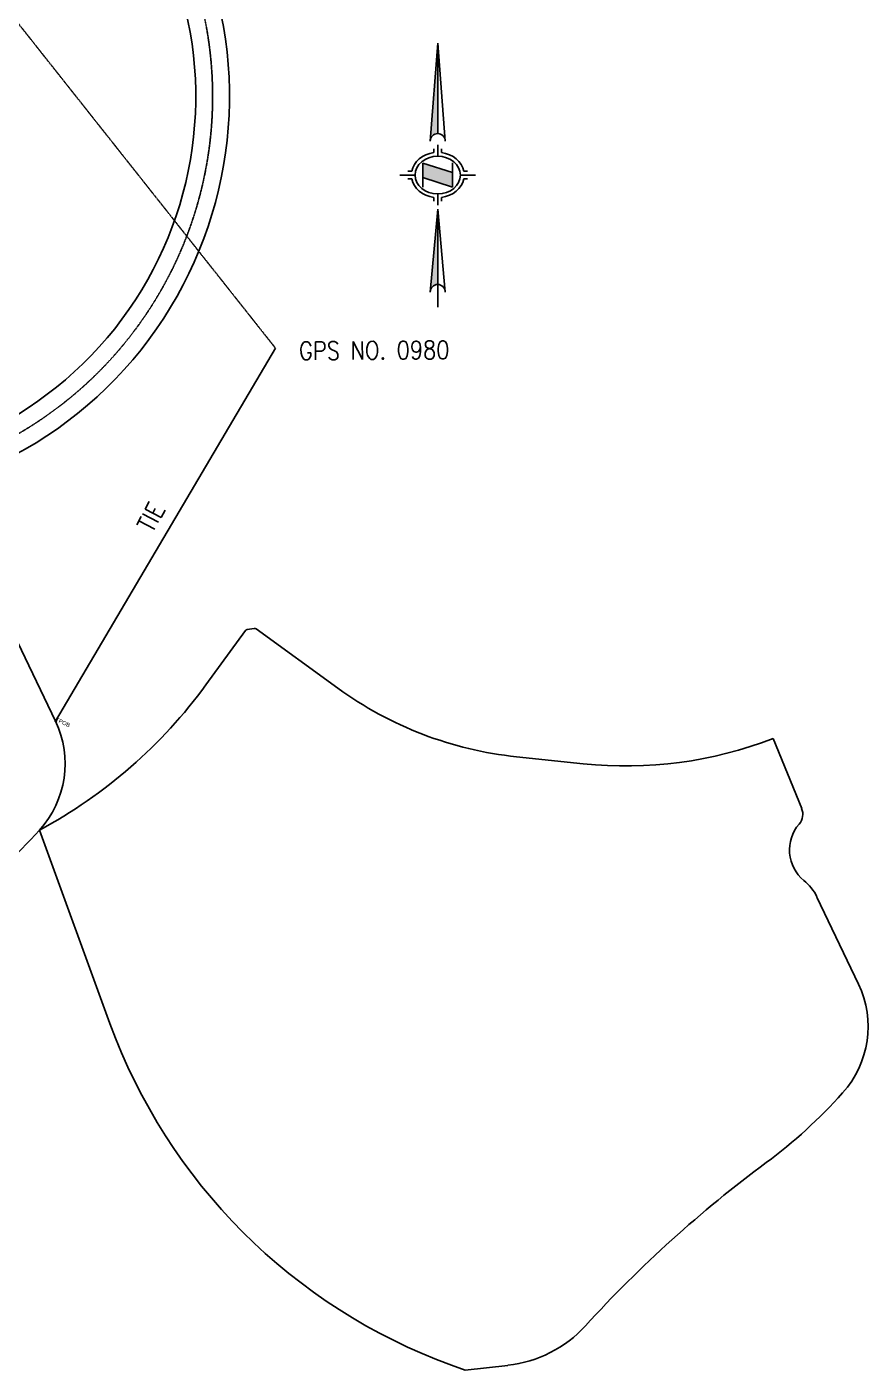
# Model space of a CAD drawing. Extents: x 6117139 to 6123208, y 2195262 to 2203370.
# Drawn here: x 6121536 to 6123208, y 2195262 to 2197933 of the extents above; entities that cross this region are included whole.
import ezdxf
from ezdxf.enums import TextEntityAlignment as Align

# ---------------------------------------------------------------- set-up
doc = ezdxf.new("R2010")
doc.units = 21
doc.header["$MEASUREMENT"] = 0
doc.linetypes.add('CENTER2', pattern=[1.125, 0.75, -0.125, 0.125, -0.125])
doc.linetypes.add('DASHED2', pattern=[0.375, 0.25, -0.125])
for name, color, linetype in [('V-ANNO', 7, 'Continuous'), ('V-LINE-CALC', 3, 'Continuous'), ('V-LINE-CNTR', 1, 'CENTER2'), ('V-LINE-PIQ', 2, 'Continuous'), ('V-LINE-RTWY', 1, 'Continuous'), ('V-LINE-TIE', 5, 'DASHED2'), ('V-MISC', 6, 'Continuous'), ('V-NODE-TPOB', 7, 'Continuous')]:
    doc.layers.add(name, color=color, linetype=linetype)
doc.styles.add('L80', font='simplex.shx', dxfattribs={"width": 0.85, "height": 8})
doc.styles.add('LOTNUM', font='arial.ttf')

# ---------------------------------------------------------------- blocks, each defined once
blk = doc.blocks.new('na')
at = {"layer": 'V-MISC'}
h = blk.add_hatch(color=256, dxfattribs=at)
h.paths.add_polyline_path([(0, 1.75), (-0.099, 0.465, -0.369924), (0, 0.55)])
h.paths.add_polyline_path([(0.198, -0.159), (0.198, 0.034), (-0.198, 0.159), (-0.198, -0.034)])
h.paths.add_polyline_path([(0, -0.45), (-0.098, -1.532, -0.36205), (0, -1.45)])
for p, q in [((0, 1.75), (-0.1, 0.45)), ((0, 1.75), (0, 0.55)), ((0, 1.75), (0.1, 0.45)), ((0, 0.4), (0, 0.25)), ((-0.5, 0), (-0.3, 0)), ((-0.198, 0.159), (0.198, 0.034)), ((0.3, 0), (0.5, 0)), ((0.198, -0.159), (-0.198, -0.034)), ((0, -0.25), (0, -0.4)), ((0, -0.45), (-0.1, -1.55)), ((0, -0.45), (0.1, -1.55)), ((0, -0.45), (0, -1.75))]:
    blk.add_line(p, q, dxfattribs=at)
at = {"layer": 'V-MISC', "color": 4}
for p, q in [((-0.05, 0.347), (-0.05, 0.297)), ((0.05, 0.347), (0.05, 0.297)), ((-0.396, 0.05), (-0.345, 0.05)), ((-0.198, 0.159), (-0.198, -0.162)), ((0.198, 0.162), (0.198, -0.159)), ((0.345, 0.05), (0.396, 0.05)), ((-0.396, -0.05), (-0.345, -0.05)), ((0.345, -0.05), (0.396, -0.05)), ((-0.05, -0.297), (-0.05, -0.347)), ((0.05, -0.297), (0.05, -0.347))]:
    blk.add_line(p, q, dxfattribs=at)
at = {"layer": 'V-MISC'}
for centre in [(0, 0.45), (0, -1.55)]:
    blk.add_arc(centre, 0.1, 0, 180, dxfattribs=at)
at = {"layer": 'V-MISC', "color": 4, "extrusion": (0, 0, -1)}
for major_axis in [(-0.35, 0), (0.35, 0)]:
    blk.add_ellipse((0, 0), major_axis=major_axis, ratio=0.857143, start_param=0.167432, end_param=1.427453, dxfattribs=at)
at = {"layer": 'V-MISC'}
blk.add_ellipse((0, 0), major_axis=(0.3, 0), ratio=0.833333, dxfattribs=at)
at = {"layer": 'V-MISC', "color": 4}
for major_axis in [(0.35, 0), (-0.35, 0)]:
    blk.add_ellipse((0, 0), major_axis=major_axis, ratio=0.857143, start_param=0.167432, end_param=1.427453, dxfattribs=at)

msp = doc.modelspace()

# ---------------------------------------------------------------- linework, layer by layer
at = {"layer": 'V-LINE-CALC'}
msp.add_line((6122029.9, 2197294.1), (6121592.6, 2196552.3), dxfattribs=at)
at = {"layer": 'V-LINE-CNTR'}
msp.add_arc((6121130, 2197794.4), 775, 264, 19, dxfattribs=at)
at = {"layer": 'V-LINE-PIQ'}
for p, q in [((6121509.9, 2196725.4), (6121592.6, 2196552.3)), ((6121970.1, 2196732.7), (6121891.7, 2196624.7)), ((6121987.9, 2196737), (6121973.4, 2196734.7)), ((6122153.9, 2196618.2), (6121991.6, 2196736.1)), ((6123019, 2196518.3), (6123076, 2196379.1)), ((6122641.9, 2196467.9), (6122509.1, 2196481.8)), ((6121560.9, 2196336.1), (6121701, 2195951.5)), ((6123106.3, 2196203), (6123189, 2196029.9)), ((6122379.6, 2195272.4), (6122406.9, 2195262.5)), ((6122491.9, 2195272), (6122406.9, 2195262.5))]:
    msp.add_line(p, q, dxfattribs=at)
for centre, radius, start, end in [((6121974.2, 2196729.7), 5, 99, 144), ((6121988.6, 2196732), 5, 54, 99), ((6121096, 2197202.8), 983.5, 298.2119, 324), ((6122585.9, 2197212.8), 735, 234, 264), ((6121415.7, 2196467.8), 196, 317.794, 25.529), ((6122726.4, 2197271.9), 808.5, 264, 291.2174), ((6123048.2, 2196367.7), 30, 319.0811, 22.2805), ((6123130.2, 2196296.6), 78.5, 139.0811, 230.6732), ((6120813.4, 2197001.9), 1001, 306.5183, 318.3136), ((6123019.6, 2196161.7), 96, 25.529, 50.6732), ((6123012.1, 2195945.4), 196, 317.794, 25.529), ((6122769.8, 2196340.9), 1137.5, 200.017, 249.9367), ((6122409.7, 2196479.4), 1001, 306.5183, 318.3136), ((6124492.5, 2193666.6), 2499, 126.5183, 137.6306), ((6122464.5, 2195516.5), 246, 276.4034, 317.6306)]:
    msp.add_arc(centre, radius, start, end, dxfattribs=at)
at = {"layer": 'V-LINE-RTWY'}
for radius in [808.5, 741.5]:
    msp.add_arc((6121130, 2197794.4), radius, 264, 19, dxfattribs=at)
at = {"layer": 'V-LINE-TIE'}
for q in [(6117267.9, 2203305.3), (6121592.6, 2196552.3)]:
    msp.add_line((6122029.9, 2197294.2), q, dxfattribs=at)
at = {"layer": 'V-NODE-TPOB'}
msp.add_point((6121592.6, 2196552.3), dxfattribs=at)

# ---------------------------------------------------------------- block references
at = {"layer": 'V-MISC', "xscale": 150, "yscale": 150, "zscale": 150}
msp.add_blockref('na', (6122352.5, 2197638.2), dxfattribs=at)

# ---------------------------------------------------------------- texts
at = {"layer": 'V-ANNO', "style": 'L80', "width": 0.85}
for s, rotation, p in [('GPS NO. 0980', 0.3791, (6122076.9, 2197270.7)), ('TIE', 61.7541, (6121785.2, 2196924.8))]:
    msp.add_text(s, height=36, rotation=rotation, dxfattribs=at).set_placement(p)
at = {"layer": 'V-ANNO', "color": 1, "style": 'LOTNUM'}
msp.add_text('TPOB', height=8, rotation=335.9545, dxfattribs=at).set_placement((6121607.3, 2196550.1), align=Align.MIDDLE)

doc.saveas('drawing.dxf')
